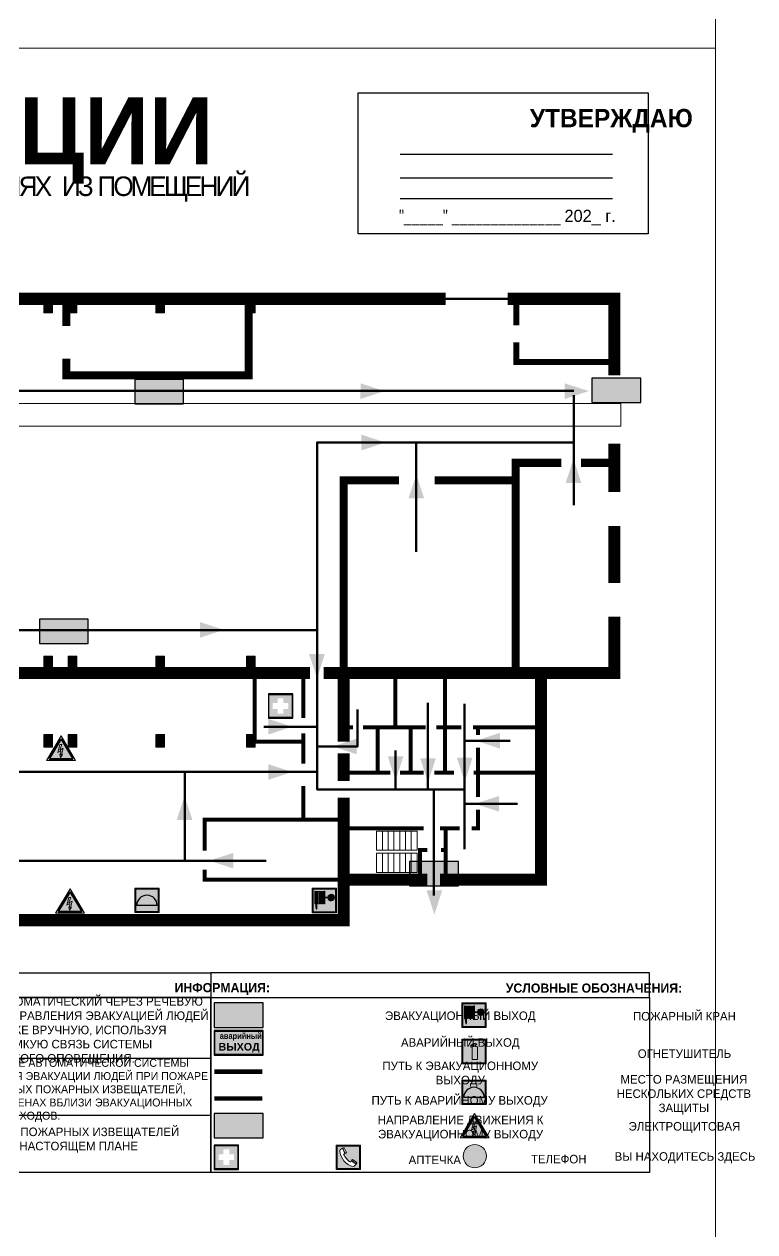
# Model space of a CAD drawing. Header units: millimetres. Extents: x 13114 to 67229, y 22859 to 38520.
# Drawn here: x 28583.1 to 28822.5, y 35956.9 to 36352.9 of the extents above; entities that cross this region are included whole.
import ezdxf

# ---------------------------------------------------------------- set-up
doc = ezdxf.new("R2010")
doc.units = ezdxf.units.MM
doc.linetypes.add('GOST2.303 4', pattern=[7, 5, -2, 0])
doc.layers.add('План_Штампы', color=7, linetype='Continuous')
doc.styles.add('обычный', font='arial.ttf')

# ---------------------------------------------------------------- blocks, each defined once
blk = doc.blocks.new('A$C7B4425F7')
at = {"true_color": 0xffffff}
blk.add_hatch(color=7, dxfattribs=at).paths.add_polyline_path([(0, 0), (-16, 0), (-16, -8), (0, -8)])
h = blk.add_hatch(color=126)
h.paths.add_polyline_path([(-0.2, -0.2), (-15.8, -0.2), (-15.8, -7.8), (-0.2, -7.8)])
h.paths.add_polyline_path([(-11.76, -2.03), (-11.76, -3.66), (-11.17, -3.66, -0.568275), (-11.17, -6.18), (-12.58, -6.18), (-12.58, -2.03)], flags=16)
h.paths.add_polyline_path([(-13.33, -4.12, -0.495768), (-13.59, -6.18), (-15.03, -6.18), (-15.03, -2.03), (-13.59, -2.03, -0.487973)], flags=16)
h.paths.add_polyline_path([(-10.25, -2.03), (-9.48, -2.03), (-9.48, -6.18), (-10.25, -6.18)], flags=16)
h.paths.add_polyline_path([(-13.84, -3.69), (-14.24, -3.69), (-14.24, -3.03), (-13.9, -3.03, -0.692621)], flags=0)
h.paths.add_polyline_path([(-9.15, -2.03), (-8.4, -2.03), (-8.04, -3.07), (-7.68, -2.03), (-6.93, -2.03), (-7.64, -4.1), (-6.93, -6.18), (-7.68, -6.18), (-8.04, -5.14), (-8.4, -6.18), (-9.15, -6.18), (-8.44, -4.1)], flags=16)
h.paths.add_polyline_path([(-11.76, -4.46), (-11.42, -4.46, -0.692621), (-11.36, -5.12), (-11.76, -5.12)], flags=0)
h.paths.add_polyline_path([(-13.9, -5.2), (-14.24, -5.2), (-14.24, -4.55), (-13.84, -4.55, -0.708038)], flags=0)
edge = h.paths.add_edge_path(flags=16)
edge.add_ellipse((-5.51, -4.08), major_axis=(0, 2.05), ratio=0.586184, start_angle=0, end_angle=360)
edge = h.paths.add_edge_path(flags=0)
edge.add_ellipse((-5.51, -4.08), major_axis=(0, 1.14), ratio=0.454828, start_angle=0, end_angle=360)
h.paths.add_polyline_path([(-4.13, -4.96, 0.377264), (-3.48, -4.52, 0.0555), (-3.16, -2.03), (-1.66, -2.03), (-1.66, -4.96), (-0.96, -4.96), (-0.96, -7.01), (-1.75, -7.01), (-1.75, -6.18), (-3.3, -6.18), (-3.3, -7.02), (-4.13, -7.02)], flags=16)
h.paths.add_polyline_path([(-2.73, -2.91), (-2.28, -2.91), (-2.28, -4.96), (-3.05, -4.96, 0.079136)], flags=0)
at = {"color": 126}
blk.add_lwpolyline([(-16, -8), (0, -8), (0, 0), (-16, 0)], close=True, dxfattribs=at)
blk = doc.blocks.new('A$C32E8229D')
at = {"true_color": 0xffffff}
blk.add_hatch(color=7, dxfattribs=at).paths.add_polyline_path([(0, 0), (0, -8), (16, -8), (16, 0)])
h = blk.add_hatch(color=126)
h.paths.add_polyline_path([(0.2, -0.2), (15.8, -0.2), (15.8, -7.8), (0.2, -7.8)])
h.paths.add_polyline_path([(13.49, -2.05), (12.08, -2.05), (11.37, -2.63, 0.162397), (11.29, -2.84), (11.29, -3.63), (10.35, -3.63), (10.35, -4.05), (11.68, -4.05), (11.68, -3.48), (12.26, -4.28), (11.29, -5.1), (11.29, -6.78), (11.85, -6.78), (11.85, -5.44), (12.8, -4.64), (12.8, -5.94), (14.46, -5.94), (14.46, -5.39), (13.45, -5.39), (13.45, -3.97), (12.46, -2.59), (13.15, -2.59), (13.69, -3.34), (14.18, -3)], flags=16)
h.paths.add_polyline_path([(10.74, -1.82, 1), (11.8, -1.82, 1)], flags=16)
h.paths.add_polyline_path([(9.39, -3.59), (5.99, -3.59), (6.56, -3.03), (5.91, -3.03), (5.1, -3.83), (5.91, -4.64), (6.56, -4.64), (5.99, -4.09), (9.39, -4.09)], flags=16)
h.paths.add_polyline_path([(4.29, -1.08), (1.72, -1.08), (1.72, -6.6), (4.29, -6.6)], flags=16)
at = {"color": 126}
blk.add_lwpolyline([(16, -8), (0, -8), (0, 0), (16, 0)], close=True, dxfattribs=at)
blk = doc.blocks.new('A$C3E6D3DDE')
at = {"lineweight": 5}
h = blk.add_hatch(color=40, dxfattribs=at)
h.paths.add_polyline_path([(24.1, 1.45), (16.46, -11.35), (31.74, -11.35)])
h.paths.add_polyline_path([(24.09, -0.46), (30.03, -10.41), (18.14, -10.41)], flags=16)
h.paths.add_polyline_path([(24.54, -3.08), (23.41, -6.02), (25.13, -5.01), (24.33, -8.5), (24.82, -8.27), (23.79, -9.86), (23.4, -8.04), (23.8, -8.43), (24.04, -6.29), (22.39, -7.25), (23.44, -3.08)], flags=0)
h = blk.add_hatch(color=256, dxfattribs=at)
h.paths.add_polyline_path([(24.37, 0.03, 0.567511), (23.82, 0.03), (17.59, -10.4, 0.582454), (17.86, -10.88), (30.32, -10.88, 0.582149), (30.6, -10.4)])
h.paths.add_polyline_path([(24.09, -0.46), (18.14, -10.41), (30.03, -10.41)], flags=16)
h.paths.add_polyline_path([(24.54, -3.08), (23.41, -6.02), (25.13, -5.01), (24.33, -8.5), (24.82, -8.27), (23.79, -9.86), (23.4, -8.04), (23.8, -8.43), (24.04, -6.29), (22.39, -7.25), (23.44, -3.08)], flags=0)
h = blk.add_hatch(color=40, dxfattribs=at)
h.paths.add_polyline_path([(24.09, -0.46), (18.14, -10.41), (30.03, -10.41)])
h.paths.add_polyline_path([(24.82, -8.27), (23.79, -9.86), (23.4, -8.04), (23.8, -8.43), (24.04, -6.29), (22.39, -7.25), (23.44, -3.08), (24.54, -3.08), (23.41, -6.02), (25.13, -5.01), (24.33, -8.5)], flags=16)
at = {"color": 40, "lineweight": 5}
for p, q in [((16.46, -11.35), (24.1, 1.45)), ((24.1, 1.45), (31.74, -11.35))]:
    blk.add_line(p, q, dxfattribs=at)
at = {"lineweight": 5}
for p, q in [((17.59, -10.4), (23.82, 0.03)), ((24.37, 0.03), (30.6, -10.4)), ((18.14, -10.41), (24.09, -0.46)), ((23.44, -3.08), (22.39, -7.25)), ((22.39, -7.25), (24.04, -6.29)), ((23.41, -6.02), (24.54, -3.08)), ((25.13, -5.01), (23.41, -6.02)), ((24.54, -3.08), (23.44, -3.08)), ((24.04, -6.29), (23.8, -8.43)), ((24.09, -0.46), (30.03, -10.41)), ((24.33, -8.5), (25.13, -5.01)), ((17.86, -10.88), (30.32, -10.88)), ((18.14, -10.41), (30.03, -10.41)), ((23.8, -8.43), (23.4, -8.04)), ((23.4, -8.04), (23.79, -9.86)), ((23.79, -9.86), (24.82, -8.27)), ((24.82, -8.27), (24.33, -8.5))]:
    blk.add_line(p, q, dxfattribs=at)
at = {"color": 50, "lineweight": 5}
blk.add_line((31.74, -11.35), (16.46, -11.35), dxfattribs=at)
blk = doc.blocks.new('A$C41C009D9')
at = {"true_color": 0xffffff}
blk.add_hatch(color=7, dxfattribs=at).paths.add_polyline_path([(0, 8), (-16, 8), (-16, 0), (0, 0)])
h = blk.add_hatch(color=126)
h.dxf.hatch_style = 1
h.paths.add_polyline_path([(-15.8, 7.8), (-15.8, 0.2), (-0.2, 0.2), (-0.2, 7.8)])
at = {"color": 126}
for points in [[(-16, 0), (0, 0), (0, 8), (-16, 8)], [(-16, 0), (0, 0), (0, 8), (-16, 8)], [(-15.8, 7.8), (-0.2, 7.8), (-0.2, 0.2), (-15.8, 0.2)]]:
    blk.add_lwpolyline(points, close=True, dxfattribs=at)
at = {"color": 7, "true_color": 0xffffff, "insert": (-15.8, 7.3), "char_height": 2.5, "width": 15.5999, "attachment_point": 1, "style": 'обычный'}
blk.add_mtext('\\pi1.6133;{\\fArial|b1|i0|c204|p34;\\H0.8x;\\W0.8;аварийный\\H1.25x;\\W1;\\P\\pi1.2327;ВЫХОД}', dxfattribs=at)
blk = doc.blocks.new('A$C37112FD5')
at = {"true_color": 0xf5f5ff}
h = blk.add_hatch(color=7, dxfattribs=at)
h.dxf.hatch_style = 1
h.paths.add_polyline_path([(12.8, -7.4), (0, -7.4), (0, -20.2), (12.8, -20.2)])
h.paths.add_polyline_path([(12.29, -7.91), (12.29, -19.69), (0.51, -19.69), (0.51, -7.91)], flags=16)
h.paths.add_polyline_path([(4.98, -9.04, -0.42597), (5.17, -9.22), (5.17, -12.25), (5.17, -15.29, -0.432244), (4.98, -15.47), (4.83, -15.47, -0.42597), (4.64, -15.29), (4.64, -12.25), (4.64, -9.22, -0.432244), (4.83, -9.04)], flags=0)
h.paths.add_polyline_path([(4.28, -9.22), (4.28, -12.25), (4.28, -15.29, -0.432244), (4.09, -15.47), (3.94, -15.47, -0.42597), (3.75, -15.29), (3.75, -12.25), (3.75, -9.22, -0.432244), (3.94, -9.04), (4.09, -9.04, -0.42597)], flags=0)
h.paths.add_polyline_path([(5.72, -9.04), (5.87, -9.04, -0.42597), (6.06, -9.22), (6.06, -12.25), (6.06, -15.29, -0.432244), (5.87, -15.47), (5.72, -15.47, -0.42597), (5.53, -15.29), (5.53, -12.25), (5.53, -9.22, -0.432244)], flags=0)
h.paths.add_polyline_path([(6.42, -8.9), (6.5, -8.9, -0.42597), (6.69, -9.08), (6.69, -12.03), (8.21, -12.03, -15.824349), (8.21, -12.47), (6.69, -12.47), (6.69, -15.42, -0.432244), (6.5, -15.6), (6.42, -15.6)], flags=0)
h.paths.add_polyline_path([(3.39, -9.22), (3.39, -12.25), (3.39, -15.29, -0.432244), (3.2, -15.47), (3.05, -15.47, -0.42597), (2.85, -15.29), (2.85, -12.25), (2.85, -9.22, -0.432244), (3.05, -9.04), (3.2, -9.04, -0.42597)], flags=0)
h.paths.add_polyline_path([(2.5, -9.22), (2.5, -16.71), (1.96, -16.71), (1.96, -9.22, -0.432244), (2.15, -9.04), (2.31, -9.04, -0.42597)], flags=0)
h.paths.add_polyline_path([(1.61, -8.9), (1.61, -15.6), (1.57, -15.6, -0.42597), (1.37, -15.42), (1.37, -12.03), (1.37, -9.09, -0.432244), (1.57, -8.9)], flags=0)
h.paths.add_polyline_path([(9.76, -10.81), (9.76, -12.03), (8.49, -12.03, -0.336371)], flags=0)
h.paths.add_polyline_path([(8.49, -12.47), (9.76, -12.47), (9.76, -13.7, -0.336371)], flags=0)
h.paths.add_polyline_path([(10.11, -10.81, -0.336371), (11.38, -12.03), (10.11, -12.03)], flags=0)
h.paths.add_polyline_path([(10.11, -12.47), (11.38, -12.47, -0.336371), (10.11, -13.7)], flags=0)
h.paths.add_polyline_path([(2.5, -16.84), (2.5, -17.05), (1.97, -17.05), (1.97, -16.84)], flags=0)
h.paths.add_polyline_path([(2.5, -17.24, -0.033778), (2.24, -18.6, -0.033778), (1.97, -17.24)], flags=0)
h = blk.add_hatch(color=242)
h.dxf.hatch_style = 1
h.paths.add_polyline_path([(12.29, -7.91), (0.51, -7.91), (0.51, -19.69), (12.29, -19.69)])
h.paths.add_polyline_path([(6.42, -15.6), (6.42, -8.9), (6.5, -8.9, -0.42597), (6.69, -9.08), (6.69, -12.03), (8.21, -12.03, -15.824349), (8.21, -12.47), (6.69, -12.47), (6.69, -15.42, -0.432244), (6.5, -15.6)], flags=16)
h.paths.add_polyline_path([(5.87, -15.47), (5.72, -15.47, -0.42597), (5.53, -15.29), (5.53, -12.25), (5.53, -9.22, -0.432244), (5.72, -9.04), (5.87, -9.04, -0.42597), (6.06, -9.22), (6.06, -12.25), (6.06, -15.29, -0.432244)], flags=16)
h.paths.add_polyline_path([(4.98, -15.47), (4.83, -15.47, -0.42597), (4.64, -15.29), (4.64, -12.25), (4.64, -9.22, -0.432244), (4.83, -9.04), (4.98, -9.04, -0.42597), (5.17, -9.22), (5.17, -12.25), (5.17, -15.29, -0.432244)], flags=16)
h.paths.add_polyline_path([(4.09, -15.47), (3.94, -15.47, -0.42597), (3.75, -15.29), (3.75, -12.25), (3.75, -9.22, -0.432244), (3.94, -9.04), (4.09, -9.04, -0.42597), (4.28, -9.22), (4.28, -12.25), (4.28, -15.29, -0.432244)], flags=16)
h.paths.add_polyline_path([(3.2, -15.47), (3.05, -15.47, -0.42597), (2.85, -15.29), (2.85, -12.25), (2.85, -9.22, -0.432244), (3.05, -9.04), (3.2, -9.04, -0.42597), (3.39, -9.22), (3.39, -12.25), (3.39, -15.29, -0.432244)], flags=16)
h.paths.add_polyline_path([(2.5, -17.05), (1.97, -17.05), (1.97, -16.84), (2.5, -16.84)], flags=16)
h.paths.add_polyline_path([(2.5, -17.24, -0.033778), (2.24, -18.6, -0.033778), (1.97, -17.24)], flags=16)
h.paths.add_polyline_path([(2.5, -16.71), (1.96, -16.71), (1.96, -9.22, -0.432244), (2.15, -9.04), (2.31, -9.04, -0.42597), (2.5, -9.22)], flags=16)
h.paths.add_polyline_path([(1.61, -15.6), (1.57, -15.6, -0.42597), (1.37, -15.42), (1.37, -12.03), (1.37, -9.09, -0.432244), (1.57, -8.9), (1.61, -8.9)], flags=16)
h.paths.add_polyline_path([(8.49, -12.47), (9.76, -12.47), (9.76, -13.7, -0.336371)], flags=0)
h.paths.add_polyline_path([(10.11, -13.7), (10.11, -12.47), (11.38, -12.47, -0.336371)], flags=0)
h.paths.add_polyline_path([(8.49, -12.03, -0.336371), (9.76, -10.81), (9.76, -12.03)], flags=0)
h.paths.add_polyline_path([(10.11, -12.03), (10.11, -10.81, -0.336371), (11.38, -12.03)], flags=0)
h = blk.add_hatch(color=7, dxfattribs=at)
h.dxf.hatch_style = 1
h.paths.add_polyline_path([(1.61, -8.9), (1.57, -8.9, 0.432244), (1.37, -9.09), (1.37, -12.03), (1.37, -15.42, 0.42597), (1.57, -15.6), (1.61, -15.6)])
h.paths.add_polyline_path([(2.5, -9.22, 0.42597), (2.31, -9.04), (2.15, -9.04, 0.432244), (1.96, -9.22), (1.96, -16.71), (2.5, -16.71)])
h.paths.add_polyline_path([(2.5, -16.84), (1.97, -16.84), (1.97, -17.05), (2.5, -17.05)])
h.paths.add_polyline_path([(2.5, -17.24), (1.97, -17.24, 0.033778), (2.24, -18.6, 0.033778)])
h.paths.add_polyline_path([(3.39, -12.25), (3.39, -9.22, 0.42597), (3.2, -9.04), (3.05, -9.04, 0.432244), (2.85, -9.22), (2.85, -12.25), (2.85, -15.29, 0.42597), (3.05, -15.47), (3.2, -15.47, 0.432244), (3.39, -15.29)])
h.paths.add_polyline_path([(4.28, -12.25), (4.28, -9.22, 0.42597), (4.09, -9.04), (3.94, -9.04, 0.432244), (3.75, -9.22), (3.75, -12.25), (3.75, -15.29, 0.42597), (3.94, -15.47), (4.09, -15.47, 0.432244), (4.28, -15.29)])
h.paths.add_polyline_path([(5.17, -12.25), (5.17, -9.22, 0.42597), (4.98, -9.04), (4.83, -9.04, 0.432244), (4.64, -9.22), (4.64, -12.25), (4.64, -15.29, 0.42597), (4.83, -15.47), (4.98, -15.47, 0.432244), (5.17, -15.29)])
h.paths.add_polyline_path([(6.06, -12.25), (6.06, -9.22, 0.42597), (5.87, -9.04), (5.72, -9.04, 0.432244), (5.53, -9.22), (5.53, -12.25), (5.53, -15.29, 0.42597), (5.72, -15.47), (5.87, -15.47, 0.432244), (6.06, -15.29)])
h.paths.add_polyline_path([(6.69, -12.47), (8.21, -12.47, 15.824349), (8.21, -12.03), (6.69, -12.03), (6.69, -9.08, 0.42597), (6.5, -8.9), (6.42, -8.9), (6.42, -15.6), (6.5, -15.6, 0.432244), (6.69, -15.42)])
h.paths.add_polyline_path([(8.49, -12.47), (9.76, -12.47), (9.76, -13.7, -0.336371)], flags=16)
h.paths.add_polyline_path([(8.49, -12.03, -0.336371), (9.76, -10.81), (9.76, -12.03)], flags=16)
h.paths.add_polyline_path([(10.11, -12.47), (11.38, -12.47, -0.336371), (10.11, -13.7)], flags=16)
h.paths.add_polyline_path([(10.11, -12.03), (10.11, -10.81, -0.336371), (11.38, -12.03)], flags=16)
h = blk.add_hatch(color=242)
h.dxf.hatch_style = 1
h.paths.add_polyline_path([(9.76, -10.81, 0.336371), (8.49, -12.03), (9.76, -12.03)])
h.paths.add_polyline_path([(10.11, -10.81), (10.11, -12.03), (11.38, -12.03, 0.336371)])
h.paths.add_polyline_path([(11.38, -12.47), (10.11, -12.47), (10.11, -13.7, 0.336371)])
h.paths.add_polyline_path([(9.76, -12.47), (8.49, -12.47, 0.336371), (9.76, -13.7)])
at = {"color": 242, "lineweight": 5}
for p, q in [((0, -20.2), (0, -7.4)), ((0, -7.4), (12.8, -7.4)), ((1.37, -12.03), (1.37, -9.08)), ((1.37, -12.03), (1.37, -15.42)), ((1.57, -8.9), (1.61, -8.9)), ((1.61, -8.9), (1.61, -15.6)), ((1.96, -16.71), (1.96, -9.22)), ((2.15, -9.04), (2.31, -9.04)), ((2.5, -16.71), (2.5, -9.22)), ((2.85, -12.25), (2.85, -9.22)), ((2.85, -12.25), (2.85, -15.29)), ((3.05, -9.04), (3.2, -9.04)), ((3.39, -12.25), (3.39, -9.22)), ((3.39, -12.25), (3.39, -15.29)), ((3.75, -12.25), (3.75, -9.22)), ((3.75, -12.25), (3.75, -15.29)), ((3.94, -9.04), (4.09, -9.04)), ((4.28, -12.25), (4.28, -9.22)), ((4.28, -12.25), (4.28, -15.29)), ((4.64, -12.25), (4.64, -9.22)), ((4.64, -12.25), (4.64, -15.29)), ((4.83, -9.04), (4.98, -9.04)), ((5.17, -12.25), (5.17, -9.22)), ((5.17, -12.25), (5.17, -15.29)), ((5.53, -12.25), (5.53, -9.22)), ((5.53, -12.25), (5.53, -15.29)), ((5.72, -9.04), (5.87, -9.04)), ((6.06, -12.25), (6.06, -9.22)), ((6.06, -12.25), (6.06, -15.29)), ((6.42, -8.9), (6.42, -15.6)), ((6.5, -8.9), (6.42, -8.9)), ((6.69, -12.03), (6.69, -9.08)), ((8.21, -12.03), (6.69, -12.03)), ((8.21, -12.47), (6.69, -12.47)), ((6.69, -12.47), (6.69, -15.42)), ((9.76, -12.03), (8.49, -12.03)), ((9.76, -12.47), (8.49, -12.47)), ((9.76, -10.81), (9.76, -12.03)), ((9.76, -12.47), (9.76, -13.7)), ((10.11, -10.81), (10.11, -12.03)), ((11.38, -12.03), (10.11, -12.03)), ((11.38, -12.47), (10.11, -12.47)), ((10.11, -12.47), (10.11, -13.7)), ((12.8, -20.2), (12.8, -7.4)), ((1.57, -15.6), (1.61, -15.6)), ((1.96, -16.71), (2.5, -16.71)), ((1.97, -16.84), (2.5, -16.84)), ((1.97, -17.05), (1.97, -16.84)), ((2.5, -17.05), (1.97, -17.05)), ((1.97, -17.24), (2.5, -17.24)), ((2.5, -16.84), (2.5, -17.05)), ((3.05, -15.47), (3.2, -15.47)), ((3.94, -15.47), (4.09, -15.47)), ((4.83, -15.47), (4.98, -15.47)), ((5.72, -15.47), (5.87, -15.47)), ((6.42, -15.6), (6.5, -15.6)), ((0, -20.2), (12.8, -20.2))]:
    blk.add_line(p, q, dxfattribs=at)
blk.add_lwpolyline([(0.51, -7.91), (12.29, -7.91), (12.29, -19.69), (0.51, -19.69)], close=True, dxfattribs=at)
for centre, radius, start, end in [((1.56, -9.09), 0.182, 87.10267, 180.60715), ((2.15, -9.22), 0.182, 87.10267, 180.60715), ((2.32, -9.22), 0.182, 359.39285, 92.89733), ((3.04, -9.22), 0.182, 87.10267, 180.60715), ((3.21, -9.22), 0.182, 359.39285, 92.89733), ((3.93, -9.22), 0.182, 87.10267, 180.60715), ((4.1, -9.22), 0.182, 359.39285, 92.89733), ((4.82, -9.22), 0.182, 87.10267, 180.60715), ((4.99, -9.22), 0.182, 359.39285, 92.89733), ((5.71, -9.22), 0.182, 87.10267, 180.60715), ((5.88, -9.22), 0.182, 359.39285, 92.89733), ((6.51, -9.09), 0.182, 359.39285, 92.89733), ((9.93, -12.25), 1.74, 187.23185, 172.76815), ((9.93, -12.25), 1.46, 96.99266, 171.35851), ((9.93, -12.25), 1.46, 188.64149, 263.00734), ((9.93, -12.25), 1.46, 8.64149, 83.00734), ((9.93, -12.25), 1.46, 276.99266, 351.35851), ((1.56, -15.42), 0.182, 179.39285, 272.89733), ((12.17, -15.98), 10.27, 187.04098, 194.7793), ((-7.7, -15.98), 10.27, 345.2207, 352.95902), ((3.04, -15.29), 0.182, 179.39285, 272.89733), ((3.21, -15.29), 0.182, 267.10267, 0.60715), ((3.93, -15.29), 0.182, 179.39285, 272.89733), ((4.1, -15.29), 0.182, 267.10267, 0.60715), ((4.82, -15.29), 0.182, 179.39285, 272.89733), ((4.99, -15.29), 0.182, 267.10267, 0.60715), ((5.71, -15.29), 0.182, 179.39285, 272.89733), ((5.88, -15.29), 0.182, 267.10267, 0.60715), ((6.51, -15.42), 0.182, 267.10267, 0.60715)]:
    blk.add_arc(centre, radius, start, end, dxfattribs=at)
blk = doc.blocks.new('A$C7B8C2D5B')
at = {"lineweight": 0}
h = blk.add_hatch(color=5, dxfattribs=at)
h.dxf.hatch_style = 1
h.paths.add_polyline_path([(1.4, -3.02, 1), (-2.11, -3.02, 1)])
at = {"color": 5, "lineweight": 0}
blk.add_circle((-0.36, -3.02), 1.75, dxfattribs=at)
blk = doc.blocks.new('A$C18900ED3')
h = blk.add_hatch(color=126)
h.paths.add_polyline_path([(-0.18, -0.18), (-7.02, -0.18), (-7.02, -7.02), (-0.18, -7.02)])
h.paths.add_polyline_path([(-5.89, -4.46), (-5.89, -2.77), (-4.46, -2.77), (-4.46, -1.31), (-2.77, -1.31), (-2.77, -2.77), (-1.33, -2.77), (-1.33, -4.46), (-2.77, -4.46), (-2.77, -5.89), (-4.46, -5.89), (-4.46, -4.46)], flags=16)
at = {"color": 126}
for p, q in [((-7.2, 0), (-7.2, -7.2)), ((0, 0), (-7.2, 0)), ((0, -7.2), (0, 0)), ((-7.02, -7.02), (-7.02, -0.18)), ((-7.02, -0.18), (-0.18, -0.18)), ((-0.18, -0.18), (-0.18, -7.02)), ((-0.18, -7.02), (-7.02, -7.02)), ((-7.2, -7.2), (0, -7.2))]:
    blk.add_line(p, q, dxfattribs=at)
blk = doc.blocks.new('A$C1E1F2D43')
at = {"true_color": 0xffffff}
blk.add_hatch(color=7, dxfattribs=at).paths.add_polyline_path([(8, 0), (0, 0), (0, -8), (8, -8)])
h = blk.add_hatch(color=242)
h.paths.add_polyline_path([(0.32, -0.32), (0.32, -7.68), (7.68, -7.68), (7.68, -0.32)])
h.paths.add_polyline_path([(7.35, -5.71), (0.65, -5.71, -1)], flags=16)
at = {"color": 242, "lineweight": 5}
for p, q in [((0, 0), (8, 0)), ((0, -8), (0, 0)), ((0, 0), (8, 0)), ((8, -8), (8, 0)), ((0, -8), (8, -8))]:
    blk.add_line(p, q, dxfattribs=at)
at = {"color": 242}
blk.add_line((7.35, -5.71), (0.65, -5.71), dxfattribs=at)
at = {"color": 242, "lineweight": 5}
blk.add_lwpolyline([(0.32, -0.32), (7.68, -0.32), (7.68, -7.68), (0.32, -7.68)], close=True, dxfattribs=at)
at = {"color": 242}
blk.add_arc((4, -5.71), 3.35, 0, 180, dxfattribs=at)
blk = doc.blocks.new('A$C3AD82952')
at = {"true_color": 0xf5f5ff}
h = blk.add_hatch(color=7, dxfattribs=at)
h.dxf.hatch_style = 1
h.paths.add_polyline_path([(8.21, 8.73, 0.414214), (7.89, 9.05), (7.22, 9.05), (7.22, 9.92), (7.59, 9.92, 1), (7.57, 10.36), (7.22, 10.36), (7.22, 10.6), (6.43, 10.6), (6.43, 10.36), (6.01, 10.36), (4.74, 9.59), (4.74, 8.69), (4.98, 8.73), (4.98, 9.26), (6.12, 9.91), (6.43, 9.91), (6.43, 9.05), (5.76, 9.05, 0.414214), (5.44, 8.73), (5.44, 2.2), (8.21, 2.2)], flags=0)
h.paths.add_polyline_path([(12.8, 12.8), (0, 12.8), (0, 0), (12.8, 0)])
h.paths.add_polyline_path([(0.51, 12.29), (12.29, 12.29), (12.29, 0.51), (0.51, 0.51)], flags=16)
h.paths.add_polyline_path([(4.74, 9.59), (6.01, 10.36), (6.43, 10.36), (6.43, 10.6), (7.22, 10.6), (7.22, 10.36), (7.59, 10.36, -0.94586), (7.59, 9.92), (7.22, 9.92), (7.22, 9.05), (7.89, 9.05, -0.414214), (8.21, 8.73), (8.21, 2.2), (5.44, 2.2), (5.44, 8.73, -0.414214), (5.76, 9.05), (6.43, 9.05), (6.43, 9.91), (6.12, 9.91), (4.98, 9.26), (4.98, 8.73), (4.74, 8.69)], flags=0)
h = blk.add_hatch(color=242)
h.dxf.hatch_style = 1
h.paths.add_polyline_path([(12.29, 12.29), (0.51, 12.29), (0.51, 0.51), (12.29, 0.51)])
h.paths.add_polyline_path([(4.74, 8.69), (4.74, 9.59), (6.01, 10.36), (6.43, 10.36), (6.43, 10.6), (7.22, 10.6), (7.22, 10.36), (7.59, 10.36, -0.94586), (7.59, 9.92), (7.22, 9.92), (7.22, 9.05), (7.89, 9.05, -0.414214), (8.21, 8.73), (8.21, 2.2), (5.44, 2.2), (5.44, 8.73, -0.414214), (5.76, 9.05), (6.43, 9.05), (6.43, 9.91), (6.12, 9.91), (4.98, 9.26), (4.98, 8.73)], flags=16)
h = blk.add_hatch(color=7, dxfattribs=at)
h.dxf.hatch_style = 1
h.paths.add_polyline_path([(8.21, 8.73, 0.414214), (7.89, 9.05), (7.22, 9.05), (7.22, 9.92), (7.59, 9.92, 1), (7.57, 10.36), (7.22, 10.36), (7.22, 10.6), (6.43, 10.6), (6.43, 10.36), (6.01, 10.36), (4.74, 9.59), (4.74, 8.69), (4.98, 8.73), (4.98, 9.26), (6.12, 9.91), (6.43, 9.91), (6.43, 9.05), (5.76, 9.05, 0.414214), (5.44, 8.73), (5.44, 2.2), (8.21, 2.2)])
at = {"color": 242, "lineweight": 5}
for p, q in [((0, 0), (0, 12.8)), ((0, 12.8), (12.8, 12.8)), ((12.8, 0), (12.8, 12.8)), ((6.01, 10.36), (4.74, 9.59)), ((4.74, 9.59), (4.74, 8.69)), ((4.74, 8.69), (4.98, 8.73)), ((4.98, 9.26), (6.12, 9.91)), ((4.98, 8.73), (4.98, 9.26)), ((5.44, 2.2), (5.44, 8.73)), ((5.76, 9.05), (6.43, 9.05)), ((6.01, 10.36), (6.43, 10.36)), ((6.12, 9.91), (6.43, 9.91)), ((7.22, 10.6), (6.43, 10.6)), ((6.43, 10.6), (6.43, 10.36)), ((6.43, 9.91), (6.43, 9.05)), ((7.22, 10.36), (7.22, 10.6)), ((7.59, 10.36), (7.22, 10.36)), ((7.22, 9.05), (7.22, 9.92)), ((7.59, 9.92), (7.22, 9.92)), ((7.89, 9.05), (7.22, 9.05)), ((8.21, 2.2), (8.21, 8.73)), ((0, 0), (12.8, 0)), ((5.44, 2.2), (8.21, 2.2))]:
    blk.add_line(p, q, dxfattribs=at)
blk.add_lwpolyline([(0.51, 12.29), (12.29, 12.29), (12.29, 0.51), (0.51, 0.51)], close=True, dxfattribs=at)
for centre, radius, start, end in [((5.76, 8.73), 0.32, 90, 180), ((7.58, 10.14), 0.223, 273.18746, 86.81254), ((7.89, 8.73), 0.32, 0, 90)]:
    blk.add_arc(centre, radius, start, end, dxfattribs=at)
blk = doc.blocks.new('A$C456E1F9C')
at = {"lineweight": 5}
h = blk.add_hatch(color=242, dxfattribs=at)
h.paths.add_polyline_path([(0.51, -1.47), (0.51, -13.26), (12.29, -13.26), (12.29, -1.47)])
h.paths.add_polyline_path([(5.42, -4.95, -0.254479), (4.78, -5.4), (3.52, -2.53, -0.209735), (4.23, -2.4)], flags=16)
h.paths.add_polyline_path([(8.53, -8.6), (10.87, -10.17), (10.54, -10.76), (8.03, -9.13, -0.192251)], flags=16)
h.paths.add_polyline_path([(4.61, -5.49, 0.005518), (3.87, -5.72, 0.128647), (7.49, -10.01, 0.00809), (7.83, -9.33), (10.47, -10.97, -0.16736), (8.99, -12.25, -0.327862), (1.95, -3.95, -0.166952), (3.36, -2.62)], flags=16)
at = {"color": 242, "lineweight": 5}
for p, q in [((0, -13.77), (0, -0.97)), ((12.8, -0.97), (0, -0.97)), ((4.61, -5.49), (3.36, -2.62)), ((3.52, -2.53), (4.78, -5.4)), ((4.23, -2.4), (5.42, -4.95)), ((12.8, -13.77), (12.8, -0.97)), ((7.83, -9.33), (10.47, -10.97)), ((8.03, -9.13), (10.54, -10.76)), ((10.81, -10.12), (8.53, -8.6)), ((10.54, -10.76), (10.8, -10.3)), ((10.8, -10.3), (10.81, -10.12)), ((0, -13.77), (12.8, -13.77))]:
    blk.add_line(p, q, dxfattribs=at)
blk.add_lwpolyline([(0.51, -1.47), (12.29, -1.47), (12.29, -13.26), (0.51, -13.26)], close=True, dxfattribs=at)
for centre, radius, start, end in [((4.59, -5.34), 2.99, 114.28453, 152.19739), ((11.12, -3.31), 9.19, 183.99153, 256.60086), ((4.02, -3.27), 0.891, 76.32839, 123.70924), ((14.98, -39.1), 35.17, 107.14873, 108.41345), ((13.86, -0.94), 11.08, 205.55365, 234.87622), ((4.68, -4.59), 0.824, 276.9621, 334.07228), ((-13.31, 0.8), 23.44, 332.54871, 334.40268), ((8.94, -9.5), 0.989, 114.40924, 157.93883), ((7.87, -9.46), 3, 291.92908, 329.9329)]:
    blk.add_arc(centre, radius, start, end, dxfattribs=at)

msp = doc.modelspace()

# ---------------------------------------------------------------- hatches: boundary and pattern name
at = {"lineweight": 0}
h = msp.add_hatch(color=256, dxfattribs=at)
h.dxf.hatch_style = 1
h.paths.add_polyline_path([(28589.56, 36262.4), (28589.56, 36258.23), (28592.39, 36258.23), (28592.39, 36262.4)])
h = msp.add_hatch(color=256, dxfattribs=at)
h.dxf.hatch_style = 1
h.paths.add_polyline_path([(28597.46, 36262.4), (28597.46, 36258.23), (28600.29, 36258.23), (28600.29, 36262.4)])
h = msp.add_hatch(color=256, dxfattribs=at)
h.dxf.hatch_style = 1
h.paths.add_polyline_path([(28626.23, 36262.4), (28626.23, 36258.23), (28629.06, 36258.23), (28629.06, 36262.4)])
h = msp.add_hatch(color=256, dxfattribs=at)
h.dxf.hatch_style = 1
h.paths.add_polyline_path([(28655.94, 36262.4), (28655.94, 36258.23), (28658.77, 36258.23), (28658.77, 36262.4)])
h = msp.add_hatch(color=256, dxfattribs=at)
h.dxf.hatch_style = 1
h.paths.add_polyline_path([(28589.56, 36145.6), (28589.56, 36141.43), (28592.39, 36141.43), (28592.39, 36145.6)])
h = msp.add_hatch(color=256, dxfattribs=at)
h.dxf.hatch_style = 1
h.paths.add_polyline_path([(28597.46, 36145.6), (28597.46, 36141.43), (28600.29, 36141.43), (28600.29, 36145.6)])
h = msp.add_hatch(color=256, dxfattribs=at)
h.dxf.hatch_style = 1
h.paths.add_polyline_path([(28626.23, 36145.6), (28626.23, 36141.43), (28629.06, 36141.43), (28629.06, 36145.6)])
h = msp.add_hatch(color=256, dxfattribs=at)
h.dxf.hatch_style = 1
h.paths.add_polyline_path([(28655.94, 36145.6), (28655.94, 36141.43), (28658.77, 36141.43), (28658.77, 36145.6)])
h = msp.add_hatch(color=256, dxfattribs=at)
h.dxf.hatch_style = 1
h.paths.add_polyline_path([(28589.56, 36119.93), (28589.56, 36115.76), (28592.39, 36115.76), (28592.39, 36119.93)])
h = msp.add_hatch(color=256, dxfattribs=at)
h.dxf.hatch_style = 1
h.paths.add_polyline_path([(28597.46, 36119.93), (28597.46, 36115.76), (28600.29, 36115.76), (28600.29, 36119.93)])
h = msp.add_hatch(color=256, dxfattribs=at)
h.dxf.hatch_style = 1
h.paths.add_polyline_path([(28626.23, 36119.93), (28626.23, 36115.76), (28629.06, 36115.76), (28629.06, 36119.93)])
h = msp.add_hatch(color=256, dxfattribs=at)
h.dxf.hatch_style = 1
h.paths.add_polyline_path([(28655.94, 36119.93), (28655.94, 36115.76), (28658.77, 36115.76), (28658.77, 36119.93)])

# ---------------------------------------------------------------- linework, layer by layer
at = {"color": 5, "lineweight": 0}
for points in [[(28209.6, 36345.08), (28809.6, 36345.08), (28809.6, 36740.08), (28209.6, 36740.08)], [(28209.6, 35950.08), (28809.6, 35950.08), (28809.6, 36345.08), (28209.6, 36345.08)]]:
    msp.add_lwpolyline(points, close=True, dxfattribs=at)
for points in [[(28692.54, 36330.36), (28787.54, 36330.36), (28787.54, 36284.15), (28692.54, 36284.15)], [(28522.49, 36041.79), (28644.21, 36041.79), (28644.21, 35976.34), (28522.49, 35976.34)], [(28522.49, 36041.79), (28644.21, 36041.79), (28644.21, 36033.73), (28522.49, 36033.73)], [(28644.21, 36033.73), (28787.98, 36033.73), (28787.98, 36041.79), (28644.21, 36041.79)], [(28522.49, 36033.73), (28644.21, 36033.73), (28644.21, 36013.74), (28522.49, 36013.74)], [(28644.21, 36033.73), (28787.98, 36033.73), (28787.98, 35976.34), (28644.21, 35976.34)], [(28644.21, 36013.74), (28522.49, 36013.74), (28522.49, 35995.16), (28644.21, 35995.16)]]:
    msp.add_lwpolyline(points, close=True)
for points in [[(28706.29, 36310.31), (28775.82, 36310.31)], [(28706.29, 36302.55), (28775.82, 36302.55)], [(28706.29, 36295.76), (28775.82, 36295.76)]]:
    msp.add_lwpolyline(points)
at = {"lineweight": 100}
for points, const_width in [([(28721.25, 36262.83), (28515.69, 36262.83)], 3.96), ([(28596.87, 36262.15), (28596.87, 36253.96)], 2.64), ([(28596.87, 36243.21), (28596.87, 36237.78), (28656.68, 36237.78), (28656.68, 36261.85)], 2.64), ([(28741.47, 36262.83), (28776.47, 36262.83), (28776.47, 36237.71)], 3.96), ([(28744.39, 36254.13), (28744.39, 36262.83)], 2), ([(28775.8, 36242.09), (28744.39, 36242.09), (28744.39, 36248.54)], 2), ([(28776.47, 36215.3), (28776.47, 36199.52)], 3.96), ([(28717.57, 36203.29), (28744.1, 36203.29), (28744.1, 36140.52), (28744.1, 36209.06), (28759.08, 36209.06)], 2.64), ([(28765.55, 36209.06), (28775.76, 36209.06)], 2.64), ([(28687.8, 36140.16), (28687.8, 36203.29), (28705.88, 36203.29)], 2.64), ([(28776.47, 36188.3), (28776.47, 36169.64)], 3.96), ([(28776.47, 36158.62), (28776.47, 36140.16), (28681.23, 36140.16)], 3.96), ([(28676.8, 36140.16), (28515.81, 36140.16)], 3.96), ([(28658.61, 36139.93), (28658.61, 36117.57), (28674.55, 36117.57), (28674.55, 36120.3)], 1.32), ([(28674.55, 36125.4), (28674.55, 36139.09)], 1.32), ([(28687.8, 36117.62), (28687.8, 36140.16)], 3.96), ([(28704.67, 36122.33), (28704.67, 36139.83)], 1.32), ([(28719.39, 36072.38), (28752.44, 36072.38), (28752.44, 36140.16)], 3.96), ([(28720.98, 36107.44), (28720.98, 36139.73)], 1.32), ([(28690.83, 36122.33), (28687.6, 36122.33)], 1.32), ([(28698.94, 36122.33), (28698.94, 36107.44), (28688.62, 36107.44), (28703.06, 36107.44)], 1.32), ([(28714.69, 36122.33), (28694.13, 36122.33)], 1.32), ([(28709.77, 36107.44), (28709.77, 36122.33)], 1.32), ([(28726.38, 36122.33), (28718.17, 36122.33)], 1.32), ([(28731.83, 36119.79), (28731.83, 36122.33), (28730.21, 36122.33)], 1.32), ([(28731.83, 36122.33), (28752.54, 36122.33)], 1.32), ([(28674.55, 36117.57), (28674.55, 36117.57)], 1.32), ([(28674.55, 36117.57), (28674.55, 36110.42)], 1.32), ([(28687.8, 36104.7), (28687.8, 36113.77)], 3.96), ([(28731.83, 36099.47), (28731.83, 36115.7)], 1.32), ([(28706.29, 36107.44), (28713.95, 36107.44)], 1.32), ([(28717.44, 36107.44), (28723.94, 36107.44)], 1.32), ([(28730.35, 36107.44), (28752.18, 36107.44)], 1.32), ([(28674.55, 36103.04), (28674.55, 36092.03)], 1.32), ([(28251.74, 36073.01), (28251.74, 36059.08), (28687.8, 36059.08), (28687.8, 36099.22)], 3.96), ([(28729.72, 36089.22), (28731.83, 36089.22), (28731.83, 36095.37)], 1.32), ([(28642.21, 36081.84), (28642.21, 36092.03)], 1.32), ([(28642.21, 36092.03), (28687.81, 36092.03), (28642.21, 36092.03), (28642.21, 36085.09)], 1.32), ([(28687.35, 36089.22), (28713.95, 36089.22)], 1.32), ([(28719.3, 36089.22), (28725.81, 36089.22)], 1.32), ([(28721.24, 36089.22), (28721.24, 36073.05)], 1.32), ([(28712.82, 36072.42), (28712.82, 36082.09), (28715.18, 36082.09)], 1.32), ([(28721.24, 36082.09), (28719.65, 36082.09)], 1.32), ([(28687.8, 36072.38), (28642.21, 36072.38), (28642.21, 36075.64)], 1.32), ([(28687.8, 36072.38), (28715.17, 36072.38)], 3.96)]:
    msp.add_lwpolyline(points, dxfattribs=dict(at, const_width=const_width))
at = {"lineweight": 0}
for points in [[(28589.56, 36262.4), (28592.39, 36262.4), (28592.39, 36258.23), (28589.56, 36258.23)], [(28597.46, 36262.4), (28600.29, 36262.4), (28600.29, 36258.23), (28597.46, 36258.23)], [(28626.23, 36262.4), (28629.06, 36262.4), (28629.06, 36258.23), (28626.23, 36258.23)], [(28655.94, 36262.4), (28658.77, 36262.4), (28658.77, 36258.23), (28655.94, 36258.23)], [(28263.73, 36228.5), (28778.55, 36228.5), (28778.55, 36221.03), (28263.73, 36221.03)], [(28589.56, 36145.6), (28592.39, 36145.6), (28592.39, 36141.43), (28589.56, 36141.43)], [(28597.46, 36145.6), (28600.29, 36145.6), (28600.29, 36141.43), (28597.46, 36141.43)], [(28626.23, 36145.6), (28629.06, 36145.6), (28629.06, 36141.43), (28626.23, 36141.43)], [(28655.94, 36145.6), (28658.77, 36145.6), (28658.77, 36141.43), (28655.94, 36141.43)], [(28589.56, 36119.93), (28592.39, 36119.93), (28592.39, 36115.76), (28589.56, 36115.76)], [(28597.46, 36119.93), (28600.29, 36119.93), (28600.29, 36115.76), (28597.46, 36115.76)], [(28626.23, 36119.93), (28629.06, 36119.93), (28629.06, 36115.76), (28626.23, 36115.76)], [(28655.94, 36119.93), (28658.77, 36119.93), (28658.77, 36115.76), (28655.94, 36115.76)], [(28698.56, 36081.99), (28700.46, 36081.99), (28700.46, 36088.25), (28698.56, 36088.25)], [(28700.46, 36081.99), (28702.36, 36081.99), (28702.36, 36088.25), (28700.46, 36088.25)], [(28702.36, 36081.99), (28704.25, 36081.99), (28704.25, 36088.25), (28702.36, 36088.25)], [(28704.25, 36081.99), (28706.15, 36081.99), (28706.15, 36088.25), (28704.25, 36088.25)], [(28706.15, 36081.99), (28708.05, 36081.99), (28708.05, 36088.25), (28706.15, 36088.25)], [(28708.05, 36081.99), (28709.94, 36081.99), (28709.94, 36088.25), (28708.05, 36088.25)], [(28709.94, 36081.99), (28711.84, 36081.99), (28711.84, 36088.25), (28709.94, 36088.25)], [(28698.56, 36074.74), (28700.46, 36074.74), (28700.46, 36081), (28698.56, 36081)], [(28700.46, 36074.74), (28702.36, 36074.74), (28702.36, 36081), (28700.46, 36081)], [(28702.36, 36074.74), (28704.25, 36074.74), (28704.25, 36081), (28702.36, 36081)], [(28704.25, 36074.74), (28706.15, 36074.74), (28706.15, 36081), (28704.25, 36081)], [(28706.15, 36074.74), (28708.05, 36074.74), (28708.05, 36081), (28706.15, 36081)], [(28708.05, 36074.74), (28709.94, 36074.74), (28709.94, 36081), (28708.05, 36081)], [(28709.94, 36074.74), (28711.84, 36074.74), (28711.84, 36081), (28709.94, 36081)]]:
    msp.add_lwpolyline(points, close=True, dxfattribs=at)
at = {"lineweight": 100}
msp.add_lwpolyline([(28721.25, 36262.83), (28746.54, 36262.83)], dxfattribs=at)
at = {"color": 126, "lineweight": 100, "true_color": 0x008754}
for points in [[(28264.09, 36232.62), (28261.23, 36232.62), (28261.23, 36154.16), (28679.05, 36154.16), (28679.05, 36101.98), (28717.36, 36101.98), (28717.36, 36067.21)], [(28763.17, 36232.62), (28264.09, 36232.62)], [(28763.17, 36195.22), (28763.17, 36231.28), (28763.17, 36231.28)], [(28679.05, 36154.16), (28679.05, 36215.75), (28763.17, 36215.75)], [(28711.58, 36215.75), (28711.58, 36179.92)], [(28692.33, 36128.19), (28692.33, 36116.04), (28679.05, 36116.04)], [(28715.38, 36101.98), (28715.38, 36130.31)], [(28717.36, 36101.98), (28727.41, 36101.98), (28727.41, 36130.06)], [(28679.05, 36122.51), (28661.65, 36122.51)], [(28727.41, 36117.92), (28742.32, 36117.92)], [(28704.74, 36101.98), (28704.74, 36114.67)], [(28300.21, 36107.72), (28679.05, 36107.72)], [(28635.69, 36107.72), (28635.69, 36078.56), (28662.4, 36078.56)], [(28727.41, 36101.98), (28727.41, 36082.37)], [(28727.41, 36097.26), (28744.7, 36097.26)], [(28635.69, 36078.56), (28315.37, 36078.56)]]:
    msp.add_lwpolyline(points, dxfattribs=at)
at = {"color": 126, "lineweight": 80, "true_color": 0x008754, "const_width": 1.5}
msp.add_lwpolyline([(28661.15, 36009.41), (28645.35, 36009.41)], dxfattribs=at)
at = {"color": 126, "linetype": 'GOST2.303 4', "lineweight": 80, "true_color": 0x008754, "const_width": 1.5}
msp.add_lwpolyline([(28661.15, 36000.61), (28645.35, 36000.61)], dxfattribs=at)
at = {"layer": 'План_Штампы', "color": 126, "true_color": 0x008754}
for points in [[(28693.29, 36229.99), (28693.3, 36235.12), (28701.18, 36232.58)], [(28760.21, 36229.99), (28760.22, 36235.12), (28768.1, 36232.58)], [(28693.6, 36213.14), (28693.61, 36218.28), (28701.49, 36215.73)], [(28765.66, 36202.4), (28760.52, 36202.41), (28763.07, 36210.29)], [(28714.17, 36197.37), (28709.03, 36197.38), (28711.58, 36205.26)], [(28640.68, 36151.7), (28640.69, 36156.83), (28648.57, 36154.29)], [(28676.46, 36146.33), (28681.6, 36146.32), (28679.05, 36138.44)], [(28663.06, 36119.94), (28663.08, 36125.07), (28670.96, 36122.53)], [(28739.02, 36120.5), (28739, 36115.36), (28731.12, 36117.91)], [(28692.09, 36118.62), (28692.07, 36113.49), (28684.19, 36116.03)], [(28702.21, 36112.8), (28707.34, 36112.79), (28704.8, 36104.91)], [(28712.84, 36112.15), (28717.97, 36112.14), (28715.43, 36104.26)], [(28724.87, 36112.35), (28730, 36112.34), (28727.46, 36104.46)], [(28663.07, 36105.09), (28663.08, 36110.22), (28670.96, 36107.68)], [(28638.22, 36091.95), (28633.08, 36091.96), (28635.63, 36099.84)], [(28738.69, 36099.82), (28738.67, 36094.69), (28730.79, 36097.23)], [(28651.67, 36081.17), (28651.66, 36076.03), (28643.78, 36078.58)], [(28714.93, 36068.85), (28720.06, 36068.84), (28717.52, 36060.96)]]:
    msp.add_solid(points, dxfattribs=at)

# ---------------------------------------------------------------- block references
for name, p, xscale, yscale, zscale in [('A$C18900ED3', (28671.1, 36133.32), 1.111111111007631, 1.111111111007631, 1.111111111007631), ('A$C3E6D3DDE', (28580.11, 36118.57), 0.625, 0.625, 0.625), ('A$C3E6D3DDE', (28583.07, 36068.49), 0.625, 0.625, 0.625), ('A$C37112FD5', (28677.47, 36074.15), 0.6249984004534781, 0.6249984004534781, 0.6249984004534781), ('A$C37112FD5', (28726.49, 36036.55), 0.6249984004534781, 0.6249984004534781, 0.6249984004534781), ('A$C3AD82952', (28726.49, 36012.02), 0.625, 0.625, 0.625), ('A$C3E6D3DDE', (28715.63, 35994.75), 0.625, 0.625, 0.625), ('A$C18900ED3', (28653.35, 35985.34), 1.111111111007631, 1.111111111007631, 1.111111111007631), ('A$C456E1F9C', (28685.3, 35985.94), 0.625, 0.625, 0.625), ('A$C7B8C2D5B', (28731.53, 35988.28), 2.177419353276491, 2.177419353276491, 2.177419353276491)]:
    msp.add_blockref(name, p, dxfattribs=dict(xscale=xscale, yscale=yscale, zscale=zscale))
at = {"color": 1}
for p in [(28619.32, 36069.62), (28726.49, 36006.63)]:
    msp.add_blockref('A$C1E1F2D43', p, dxfattribs=at)
msp.add_blockref('A$C41C009D9', (28661.35, 36014.85))
at = {"layer": 'План_Штампы', "color": 126, "true_color": 0x008754, "xscale": -1}
for p in [(28635.31, 36236.38), (28604.08, 36157.82), (28661.35, 35995.66)]:
    msp.add_blockref('A$C32E8229D', p, dxfattribs=at)
at = {"layer": 'План_Штампы'}
for p in [(28785.13, 36236.85), (28725.37, 36078.33), (28661.35, 36031.93)]:
    msp.add_blockref('A$C7B4425F7', p, dxfattribs=at)

# ---------------------------------------------------------------- texts
at = {"lineweight": 0, "style": 'обычный'}
for s, insert, char_height, width, attachment_point in [('{\\fProxima Nova Rg|b1|i0|c204|p2;ПЛАН ЭВАКУАЦИИ}', (28367.96, 36328.92), 22, 493.8901, 1), ('\\pi-18,l18,t18;{\\fProxima Nova Rg|b1|i0|c204|p2;УТВЕРЖДАЮ\\H1.1997x; }', (28775.48, 36321.24), 6, 126.6484, 5), ('{\\fArial Narrow|b0|i0|c204|p34;"_____" ______________ \\fProxima Nova Rg|b0|i0|c204|p2;202_ г. }', (28741.44, 36289.48), 4, 78.6503, 5), ('{\\fProxima Nova Rg|b1|i0|c204|p2;ИНФОРМАЦИЯ:\\H1.1997x; }', (28648.01, 36036.52), 3, 175.1736, 5), ('{\\fProxima Nova Rg|b1|i0|c204|p2;УСЛОВНЫЕ ОБОЗНАЧЕНИЯ:\\H1.1997x; }', (28769.8, 36036.79), 3, 175.1736, 5), ('{\\fProxima Nova Rg|b0|i0|c204|p2;СПОСОБ ОПОВЕЩЕНИЯ АВТОМАТИЧЕСКИЙ ЧЕРЕЗ РЕЧЕВУЮ СИСТЕМУ ОПОВЕЩЕНИЯ И УПРАВЛЕНИЯ ЭВАКУАЦИЕЙ ЛЮДЕЙ ПРИ ПОЖАРЕ , А ТАК ЖЕ ВРУЧНУЮ, ИСПОЛЬЗУЯ ВНУТРЕННЮЮ ГРОМКУЮ СВЯЗЬ СИСТЕМЫ ТЕХНОЛОГИЧЕСКОГО ОПОВЕЩЕНИЯ.}', (28584.12, 36022.69), 2.8, 118.5618, 5), ('\\pi-8.4,l8.4,t8.4;{\\fProxima Nova Rg|b0|i0|c204|p2;ЭВАКУАЦИОННЫЙ ВЫХОД\\H1.6404x; }', (28725.98, 36027.33), 2.8, 126.6484, 5), ('\\pi-8.4,l8.4,t8.4;{\\fProxima Nova Rg|b0|i0|c204|p2;ПОЖАРНЫЙ КРАН\\H1.6404x; }', (28799.44, 36027.56), 2.8, 126.6484, 5), ('\\pi-8.4,l8.4,t8.4;{\\fProxima Nova Rg|b0|i0|c204|p2;АВАРИЙНЫЙ ВЫХОД\\H1.6404x; }', (28726, 36018.56), 2.8, 126.6484, 5), ('\\pi-8.4,l8.4,t8.4;{\\fProxima Nova Rg|b0|i0|c204|p2;ОГНЕТУШИТЕЛЬ\\H1.1997x; }', (28799.46, 36015.29), 2.8, 126.6484, 5), ('{\\fProxima Nova Rg|b0|i0|c204|p2;\\P\\pt7.8;ЗАПУСК В РУЧНОМ РЕЖИМЕ АВТОМАТИЧЕСКОЙ СИСТЕМЫ ОПОВЕЩЕНИЯ  И УПРАВЛЕНИЯ ЭВАКУАЦИИ ЛЮДЕЙ ПРИ ПОЖАРЕ ПРОИЗВОДИТСЯ ОТ РУЧНЫХ ПОЖАРНЫХ ИЗВЕЩАТЕЛЕЙ, УСТАНАНОВЛЕННЫХ НА СТЕНАХ ВБЛИЗИ ЭВАКУАЦИОННЫХ ВЫХОДОВ. }', (28585.56, 36005.41), 2.6, 121.7868, 5), ('\\pi-8.4,l8.4,t8.4;{\\fProxima Nova Rg|b0|i0|c204|p2;ПУТЬ К ЭВАКУАЦИОННОМУ \\PВЫХОДУ }', (28725.99, 36008.57), 2.8, 126.6484, 5), ('\\pi-8.4,l8.4,t8.4;{\\fProxima Nova Rg|b0|i0|c204|p2;МЕСТО РАЗМЕЩЕНИЯ \\PНЕСКОЛЬКИХ СРЕДСТВ \\PЗАЩИТЫ}', (28799.26, 36001.79), 2.8, 126.6484, 5), ('\\pi-8.4,l8.4,t8.4;{\\fProxima Nova Rg|b0|i0|c204|p2;ПУТЬ К АВАРИЙНОМУ ВЫХОДУ \\H1.6404x; }', (28725.79, 35999.57), 2.8, 126.6484, 5), ('\\pt8.4;{\\fProxima Nova Rg|b0|i0|c204|p2;\\PМЕСТА РАСПОЛОЖЕНИЯ ПОЖАРНЫХ ИЗВЕЩАТЕЛЕЙ ОБОЗНАЧЕНЫ НА НАСТОЯЩЕМ ПЛАНЕ}', (28583.92, 35989.26), 2.8, 118.5618, 5), ('\\pi-8.4,l8.4,t8.4;{\\fProxima Nova Rg|b0|i0|c204|p2;НАПРАВЛЕНИЕ ДВИЖЕНИЯ К \\PЭВАКУАЦИОННОМУ ВЫХОДУ}', (28726.08, 35990.84), 2.8, 126.6484, 5), ('\\pi-8.4,l8.4,t8.4;{\\fProxima Nova Rg|b0|i0|c204|p2;ЭЛЕКТРОЩИТОВАЯ\\H1.1997x; }', (28799.45, 35991.06), 2.8, 126.6484, 5), ('\\pi-8.4,l8.4,t8.4;{\\fProxima Nova Rg|b0|i0|c204|p2;АПТЕЧКА\\H1.1667x; }', (28717.64, 35980.47), 2.8, 126.6484, 5), ('\\pi-8.4,l8.4,t8.4;{\\fProxima Nova Rg|b0|i0|c204|p2;ТЕЛЕФОН\\H1.1997x; }', (28758.25, 35980.7), 2.8, 126.6484, 5), ('\\pi-8.4,l8.4,t8.4;{\\fProxima Nova Rg|b0|i0|c204|p2;ВЫ НАХОДИТЕСЬ ЗДЕСЬ\\H1.1997x; }', (28799.64, 35981.18), 2.8, 126.6484, 5)]:
    msp.add_mtext(s, dxfattribs=dict(at, insert=insert, char_height=char_height, width=width, attachment_point=attachment_point))
at = {"color": 0, "lineweight": 0, "insert": (28518.8, 36303.13), "char_height": 8, "width": 449.2158, "attachment_point": 5, "style": 'обычный'}
msp.add_mtext('{\\fArial Black|b1|i0|c204|p34;\\H2x;\\T0.85;  \\fArial Narrow|b0|i0|c204|p34;\\H0.8x;\\W0.9;\\P\\fProxima Nova Rg|b0|i0|c204|p2;\\H0.5x;\\W1;\\C256;ПРИ ПОЖАРЕ  ИЛИ ДРУГИХ ЧРЕЗВЫЧАЙНЫХ СИТУАЦИЯХ  ИЗ ПОМЕЩЕНИЙ \\fProxima Nova Rg|b1|i0|c204|p2;\\H1.25x;\\PТЦ ЖДО: ВАГОННОЕ ДЕПО}', dxfattribs=at)

doc.saveas('drawing.dxf')
